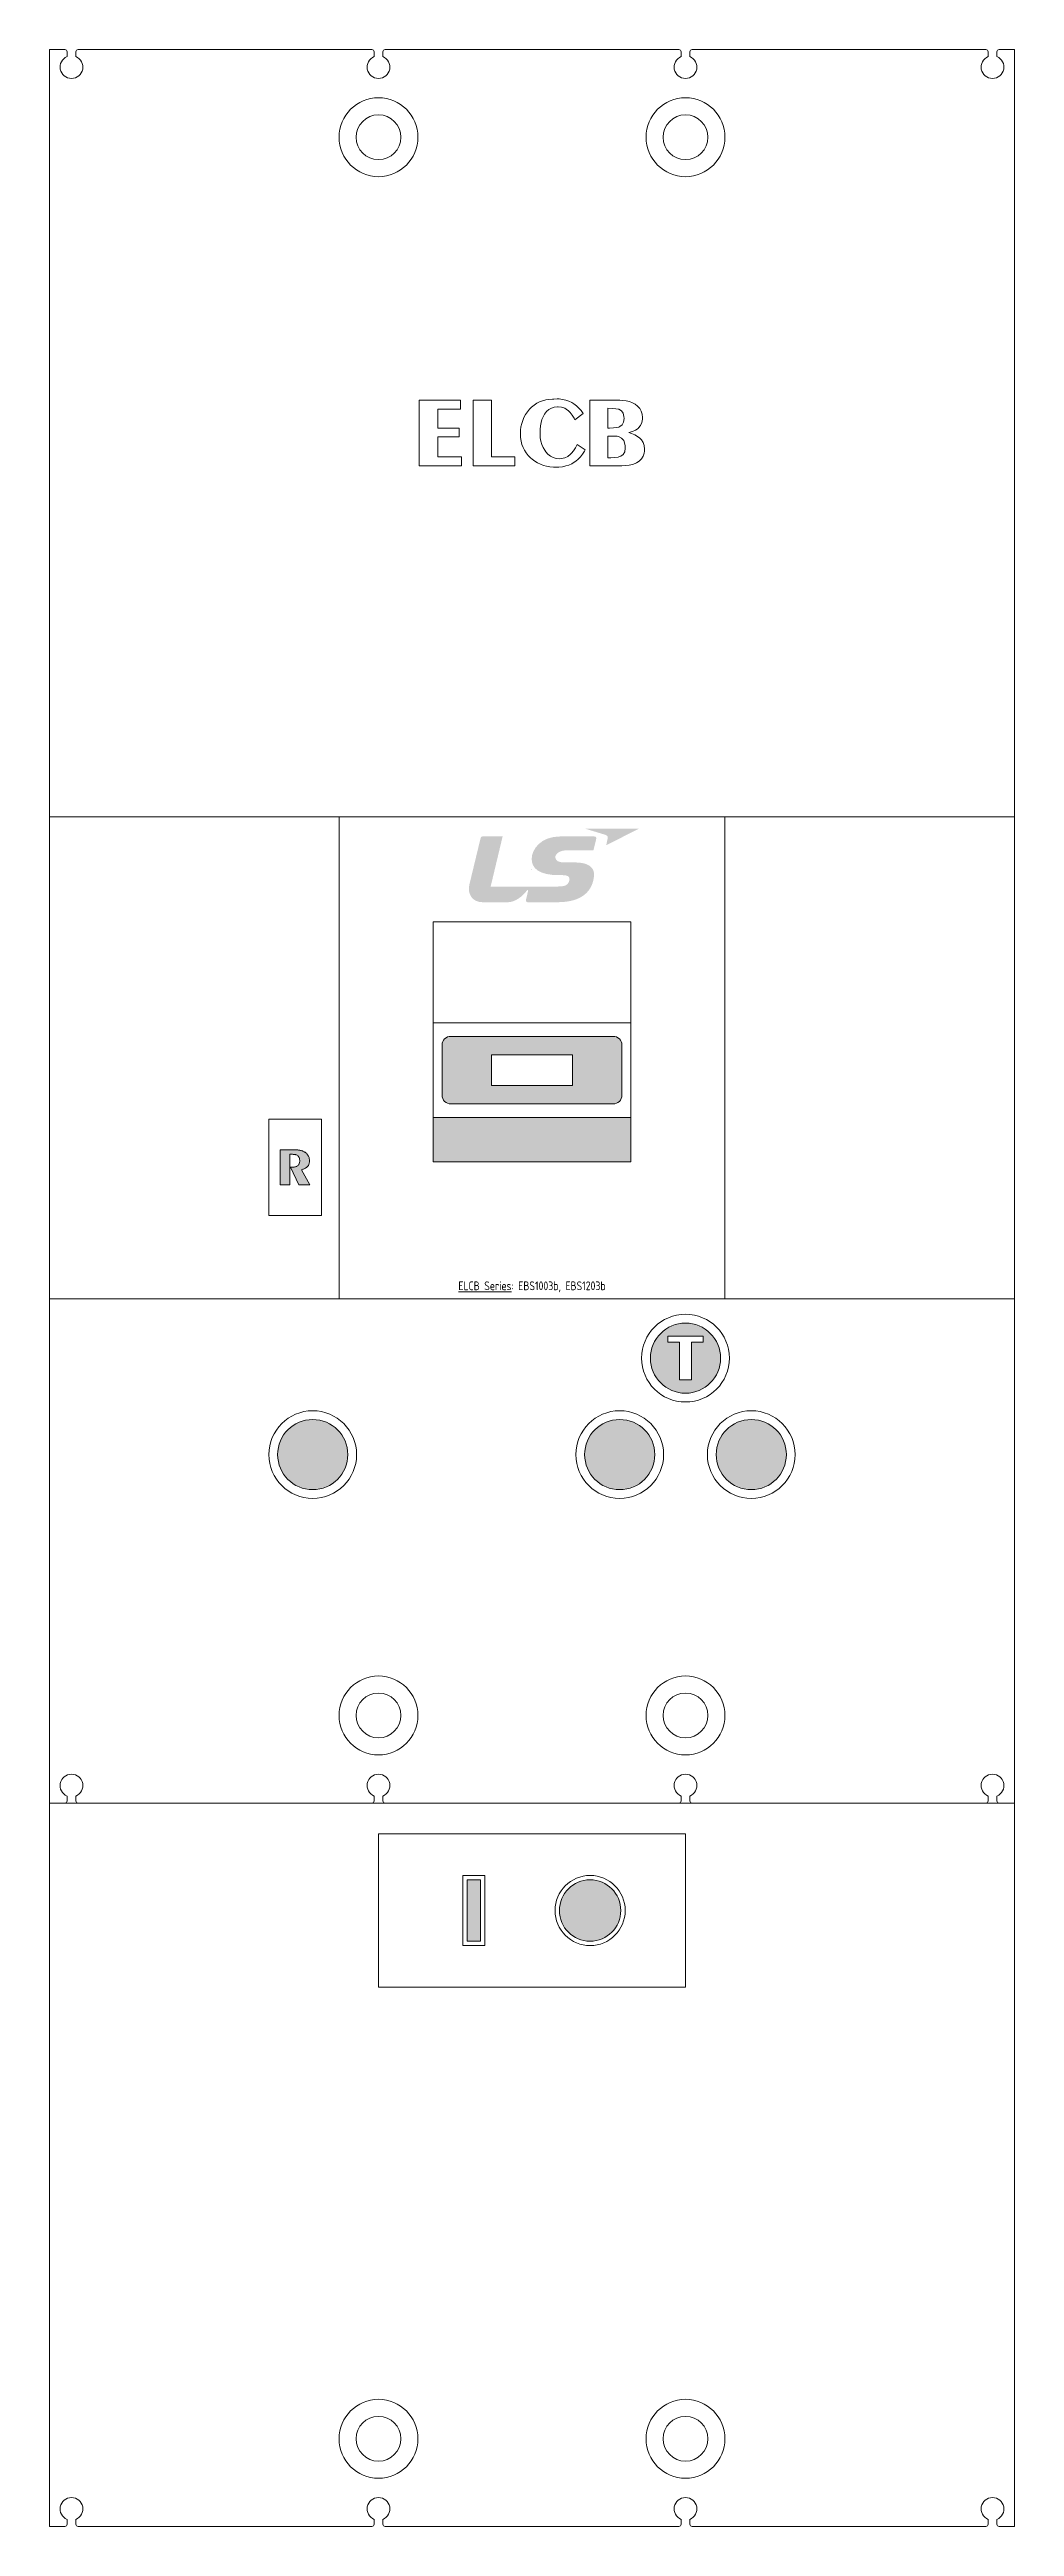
# Model space of a CAD drawing. Header units: millimetres. Extents: x 0 to 220, y 90 to 655.
import ezdxf
from ezdxf.enums import TextEntityAlignment as Align

# ---------------------------------------------------------------- set-up
doc = ezdxf.new("R2010")
doc.units = ezdxf.units.MM
doc.layers.add('hw_Text', color=7, linetype='Continuous', lineweight=13)
doc.styles.add('WD_IEC', font='isocp2.shx')

# ---------------------------------------------------------------- blocks, each defined once
blk = doc.blocks.new('*U3876')
h = blk.add_hatch(color=152)
edge = h.paths.add_edge_path()
edge.add_spline(control_points=[(8.564, 2.4685), (8.9563, 2.4685), (9.1808, 2.3695), (9.1808, 2.1071), (9.1808, 1.9364), (9.0647, 1.7112), (8.9598, 1.6289), (8.7187, 1.4434), (8.5071, 1.4239), (7.3804, 1.4239), (7.3804, 1.4239), (1.9845, 1.4239), (1.9845, 1.4239), (1.9845, 1.4239), (3.0765, 6), (3.0765, 6), (3.0765, 6), (1.2699, 6), (1.2699, 6), (1.1455, 6), (1.099, 5.9656), (1.0613, 5.8181), (1.0613, 5.8181), (0.0442, 1.6058), (0.0442, 1.6058), (-0.1471, 0.7691), (0.2857, 0), (1.2486, 0), (2.2111, 0), (2.7619, 0), (3.5799, 0), (4.1541, 0), (4.8861, 0.4936), (5.2879, 1.0618), (5.3385, 1.1329), (5.4271, 1.146), (5.3916, 0.9943), (5.3208, 0.6944), (5.236, 0.3324), (5.2144, 0.2429), (5.1738, 0.067), (5.266, 0), (5.3495, 0), (5.3495, 0), (7.4326, 0), (8.0953, 0), (10.4251, 0), (11.3139, 1.1151), (11.4147, 2.4436), (11.4656, 3.1179), (10.9845, 3.6322), (9.6483, 3.6322), (9.6483, 3.6322), (8.9865, 3.6322), (8.6221, 3.6322), (8.2547, 3.6322), (7.8802, 3.7638), (7.8802, 4.0914), (7.8802, 4.4268), (8.308, 4.7296), (8.8585, 4.7296), (8.8585, 4.7296), (11.3596, 4.7296), (11.3596, 4.7296), (11.3596, 4.7296), (11.5587, 5.5206), (11.6019, 5.7037), (11.6558, 5.9342), (11.5877, 6), (11.4182, 6), (11.4182, 6), (8.3288, 6), (8.3288, 6), (6.5328, 6), (5.7269, 4.8013), (5.7269, 3.9445), (5.7269, 3.0871), (6.4178, 2.4697), (8.1984, 2.4697), (8.1984, 2.4697), (8.564, 2.4685), (8.564, 2.4685)], knot_values=[0, 0, 0, 0, 1, 1, 1, 2, 2, 2, 3, 3, 3, 4, 4, 4, 5, 5, 5, 6, 6, 6, 7, 7, 7, 8, 8, 8, 9, 9, 9, 10, 10, 10, 11, 11, 11, 12, 12, 12, 13, 13, 13, 14, 14, 14, 15, 15, 15, 16, 16, 16, 17, 17, 17, 18, 18, 18, 19, 19, 19, 20, 20, 20, 21, 21, 21, 22, 22, 22, 23, 23, 23, 24, 24, 24, 25, 25, 25, 26, 26, 26, 27, 27, 27, 27], degree=3, periodic=0)
h = blk.add_hatch(color=10)
edge = h.paths.add_edge_path()
edge.add_spline(control_points=[(10.5597, 6.7227), (10.5597, 6.7227), (15.5292, 6.7227), (15.5292, 6.7227), (15.5292, 6.7227), (12.5227, 5.194), (12.5227, 5.194), (12.5227, 5.194), (12.6282, 5.6846), (12.6608, 5.831), (12.6957, 5.9856), (12.6412, 6.0887), (12.451, 6.1474), (12.2549, 6.2072), (10.5597, 6.7227), (10.5597, 6.7227)], knot_values=[0, 0, 0, 0, 1, 1, 1, 2, 2, 2, 3, 3, 3, 4, 4, 4, 5, 5, 5, 5], degree=3, periodic=0)
at = {"layer": 'Defpoints', "color": 2, "linetype": 'ByBlock', "lineweight": 9}
blk.add_line((5.7544, 3), (5.7544, 3), dxfattribs=at)
blk = doc.blocks.new('Metasol 1000AF ELCB')
at = {"linetype": 'ByBlock', "lineweight": 9}
h = blk.add_hatch(color=254, dxfattribs=at)
h.paths.add_polyline_path([(91.43, -25.1, 0.409028), (89.5, -27.06), (89.5, -38.53, 0.409028), (91.43, -40.5), (128.57, -40.5, 0.409028), (130.5, -38.53), (130.5, -27.06, 0.409028), (128.57, -25.1)])
h.paths.add_polyline_path([(119.25, -36.3), (100.75, -36.3), (100.75, -29.3), (119.25, -29.3)], flags=16)
for color, points in [(10, [(87.5, -43.57), (87.5, -53.7), (132.5, -53.7), (132.5, -43.57)]), (9, [(54.77, -51.98), (55.52, -52), (56.18, -52.07), (56.72, -52.37), (57.03, -53.02), (57.03, -53.83), (56.79, -54.48), (56.22, -54.85), (55.68, -54.92), (54.93, -54.92), (56.84, -58.97), (59.36, -58.97), (57.42, -55.52), (57.59, -55.48), (57.76, -55.42), (57.92, -55.37), (58.06, -55.3), (58.2, -55.24), (58.33, -55.17), (58.45, -55.1), (58.56, -55.02), (58.67, -54.93), (58.74, -54.86), (58.84, -54.76), (58.93, -54.64), (59.01, -54.52), (59.08, -54.4), (59.13, -54.26), (59.18, -54.12), (59.22, -53.98), (59.24, -53.82), (59.26, -53.66), (59.26, -53.49), (59.26, -53.33), (59.25, -53.17), (59.23, -53.02), (59.2, -52.87), (59.16, -52.73), (59.11, -52.59), (59.06, -52.46), (59, -52.33), (58.92, -52.21), (58.84, -52.09), (58.76, -51.98), (58.66, -51.88), (58.55, -51.78), (58.44, -51.68), (58.32, -51.59), (58.25, -51.55), (58.14, -51.48), (58.02, -51.41), (57.9, -51.35), (57.77, -51.29), (57.64, -51.24), (57.5, -51.2), (57.36, -51.16), (57.21, -51.12), (57.06, -51.09), (56.91, -51.06), (56.75, -51.04), (56.59, -51.02), (56.42, -51.01), (56.25, -51), (56.07, -51), (52.59, -51), (52.59, -58.97), (54.77, -58.97)]), (9, [(52, -120.5, 1), (68, -120.5, 1)]), (9, [(138, -120.5, 1), (122, -120.5, 1)]), (9, [(168, -120.5, 1), (152, -120.5, 1)])]:
    blk.add_hatch(color=color, dxfattribs=at).paths.add_polyline_path(points)
h = blk.add_hatch(color=10, dxfattribs=at)
h.paths.add_polyline_path([(137, -98.5, 1), (153, -98.5, 1)])
h.paths.add_polyline_path([(149.04, -93.5), (149.04, -94.84), (146.38, -94.84), (146.38, -103.46), (143.62, -103.46), (143.62, -94.84), (140.97, -94.84), (140.97, -93.5)], flags=16)
at = {"linetype": 'ByBlock', "lineweight": 18}
for color, points in [(9, [(95.25, -231.5), (98.25, -231.5), (98.25, -217.5), (95.25, -217.5)]), (10, [(116.25, -224.5, 1), (130.25, -224.5, 1)])]:
    blk.add_hatch(color=color, dxfattribs=at).paths.add_polyline_path(points)
at = {"color": 0, "linetype": 'ByBlock', "lineweight": 18}
for points in [[(213.5, 200), (146.49, 200, 0.410401), (146, 199.5), (146, 198.4, -5), (144, 198.4), (144, 199.5, 0.410513), (143.51, 200), (76.49, 200, 0.410401), (76, 199.5), (76, 198.4, -5), (74, 198.4), (74, 199.5, 0.410513), (73.51, 200), (6.5, 200, 0.414214), (6, 199.5), (6, 198.4, -5), (4, 198.4), (4, 199.5, 0.414214), (3.5, 200), (0, 200), (0, -200), (3.51, -200, 0.410513), (4, -199.5), (4, -198.4, -5), (6, -198.4), (6, -199.5, 0.410402), (6.49, -200), (73.51, -200, 0.410513), (74, -199.5), (74, -198.4, -5), (76, -198.4), (76, -199.5, 0.410402), (76.49, -200), (143.51, -200, 0.410513), (144, -199.5), (144, -198.4, -5), (146, -198.4), (146, -199.5, 0.410402), (146.49, -200), (213.51, -200, 0.410402), (214, -199.5), (214, -198.4, -5), (216, -198.4), (216, -199.5, 0.410513), (216.49, -200), (220, -200), (220, 200), (216.5, 200, 0.414214), (216, 199.5), (216, 198.4, -5), (214, 198.4), (214, 199.5, 0.414214)], [(0, -200), (0, -365), (3.51, -365, 0.410513), (4, -364.5), (4, -363.4, -5), (6, -363.4), (6, -364.5, 0.410402), (6.49, -365), (73.51, -365, 0.410513), (74, -364.5), (74, -363.4, -5), (76, -363.4), (76, -364.5, 0.410402), (76.49, -365), (143.51, -365, 0.410513), (144, -364.5), (144, -363.4, -5), (146, -363.4), (146, -364.5, 0.410402), (146.49, -365), (213.51, -365, 0.410402), (214, -364.5), (214, -363.4, -5), (216, -363.4), (216, -364.5, 0.410513), (216.49, -365), (220, -365), (220, -200)]]:
    blk.add_lwpolyline(points, format="xyb", close=True, dxfattribs=at)
at = {"color": 0, "linetype": 'ByBlock', "lineweight": 9}
for points in [[(84.3, 120.01), (84.3, 105.07), (93.91, 105.07), (93.91, 107.06), (88.5, 107.06), (88.5, 111.64), (93.39, 111.64), (93.39, 113.66), (88.5, 113.66), (88.5, 117.98), (93.68, 117.98), (93.68, 120.01)], [(96.55, 120.01), (96.55, 105.07), (106.11, 105.07), (106.11, 107.06), (100.75, 107.06), (100.75, 120.01)], [(113.12, 120.08), (112.39, 119.9), (111.72, 119.64), (111.07, 119.3), (110.46, 118.89), (109.89, 118.4), (109.45, 117.94), (108.95, 117.35), (108.53, 116.74), (108.17, 116.09), (107.88, 115.4), (107.65, 114.7), (107.48, 113.97), (107.39, 113.2), (107.35, 112.41), (107.35, 112.38), (107.35, 111.95), (107.39, 111.47), (107.52, 110.69), (107.71, 109.94), (107.97, 109.24), (108.3, 108.58), (108.7, 107.97), (109.16, 107.38), (109.69, 106.84), (110.01, 106.56), (110.61, 106.1), (111.25, 105.72), (111.91, 105.39), (112.61, 105.13), (113.33, 104.93), (114.09, 104.8), (114.87, 104.73), (115.31, 104.72), (116.14, 104.75), (116.93, 104.85), (117.68, 105.01), (118.39, 105.22), (119.05, 105.51), (119.38, 105.69), (119.99, 106.09), (120.55, 106.56), (121.06, 107.11), (121.53, 107.73), (121.95, 108.42), (122.09, 108.7), (120.3, 109.9), (119.89, 109.13), (119.47, 108.47), (119.01, 107.92), (118.76, 107.67), (118.14, 107.18), (117.47, 106.87), (116.75, 106.7), (116.28, 106.67), (115.52, 106.73), (114.84, 106.92), (114.21, 107.24), (113.63, 107.69), (113.13, 108.27), (112.9, 108.6), (112.54, 109.24), (112.25, 109.93), (112.03, 110.65), (111.9, 111.41), (111.83, 112.2), (111.83, 112.5), (111.85, 113.34), (111.94, 114.14), (112.08, 114.89), (112.28, 115.58), (112.48, 116.09), (112.86, 116.82), (113.32, 117.42), (113.86, 117.88), (114.47, 118.21), (115.08, 118.39), (115.85, 118.49), (116, 118.49), (116.76, 118.42), (117.46, 118.17), (118.11, 117.77), (118.24, 117.65), (118.72, 117.18), (119.18, 116.59), (119.61, 115.88), (119.79, 115.56), (121.69, 116.95), (121.19, 117.63), (120.66, 118.23), (120.12, 118.75), (119.55, 119.19), (119.08, 119.49), (118.42, 119.81), (117.72, 120.05), (116.98, 120.2), (116.18, 120.29), (115.76, 120.3), (114.99, 120.26), (114.66, 120.24), (113.86, 120.2)], [(130.5, 105.07), (131.38, 105.09), (132.19, 105.19), (132.91, 105.35), (133.56, 105.57), (133.81, 105.69), (134.46, 106.1), (134.97, 106.61), (135.34, 107.22), (135.57, 107.92), (135.64, 108.35), (135.66, 108.65), (135.68, 108.88), (135.6, 109.65), (135.36, 110.35), (134.97, 110.96), (134.61, 111.34), (134.06, 111.74), (133.43, 112.11), (132.68, 112.42), (132.07, 112.61), (132.91, 112.85), (133.61, 113.16), (134.17, 113.55), (134.32, 113.68), (134.75, 114.25), (135.04, 114.91), (135.17, 115.69), (135.18, 116.03), (135.11, 116.8), (134.91, 117.5), (134.56, 118.12), (134.08, 118.66), (133.52, 119.1), (132.9, 119.43), (132.22, 119.69), (131.49, 119.87), (130.7, 119.97), (129.99, 120.01), (123.19, 120.01), (123.19, 105.07)], [(128.32, 118.13), (129.12, 118.07), (129.67, 117.97), (129.79, 117.93), (130.37, 117.57), (130.76, 117.03), (130.95, 116.3), (130.98, 115.84), (130.88, 115.03), (130.57, 114.4), (130.06, 113.98), (129.82, 113.87), (129.34, 113.77), (128.61, 113.69), (127.64, 113.66), (127.28, 113.66), (127.28, 118.16)], [(129.74, 111.73), (130.42, 111.37), (130.44, 111.35), (130.91, 110.81), (131.12, 110.3), (131.25, 109.58), (131.27, 109.04), (131.15, 108.25), (130.82, 107.65), (130.25, 107.24), (130.21, 107.22), (129.64, 107.04), (128.88, 106.93), (127.98, 106.9), (127.28, 106.9), (127.28, 111.8), (127.9, 111.83), (128.54, 111.84), (129.41, 111.8)], [(0, -85), (220, -85), (220, 25), (0, 25)], [(87.5, -53.7), (132.5, -53.7), (132.5, 1), (87.5, 1)], [(87.5, -22.04), (132.5, -22.04), (132.5, -43.57), (87.5, -43.57)], [(119.25, -36.3), (119.25, -29.3), (100.75, -29.3), (100.75, -36.3)], [(56.91, -51.06), (57.06, -51.09), (57.21, -51.12), (57.36, -51.16), (57.5, -51.2), (57.64, -51.24), (57.77, -51.29), (57.9, -51.35), (58.02, -51.41), (58.14, -51.48), (58.25, -51.55), (58.32, -51.59), (58.44, -51.68), (58.55, -51.78), (58.66, -51.88), (58.76, -51.98), (58.84, -52.09), (58.92, -52.21), (59, -52.33), (59.06, -52.46), (59.11, -52.59), (59.16, -52.73), (59.2, -52.87), (59.23, -53.02), (59.25, -53.17), (59.26, -53.33), (59.26, -53.49), (59.26, -53.66), (59.24, -53.82), (59.22, -53.98), (59.18, -54.12), (59.13, -54.26), (59.08, -54.4), (59.01, -54.52), (58.93, -54.64), (58.84, -54.76), (58.74, -54.86), (58.67, -54.93), (58.56, -55.02), (58.45, -55.1), (58.33, -55.17), (58.2, -55.24), (58.06, -55.3), (57.92, -55.37), (57.76, -55.42), (57.59, -55.48), (57.42, -55.52), (59.36, -58.97), (56.84, -58.97), (54.92, -54.91), (55.05, -54.92), (55.21, -54.92), (55.49, -54.92), (55.61, -54.92), (55.76, -54.91), (55.91, -54.89), (56.06, -54.86), (56.08, -54.85), (56.23, -54.81), (56.37, -54.75), (56.49, -54.67), (56.55, -54.62), (56.66, -54.52), (56.76, -54.4), (56.85, -54.28), (56.91, -54.15), (56.94, -54.08), (56.98, -53.94), (57.01, -53.79), (57.03, -53.63), (57.03, -53.47), (57.03, -53.34), (57.02, -53.22), (57, -53.05), (56.96, -52.9), (56.91, -52.76), (56.84, -52.63), (56.77, -52.51), (56.68, -52.4), (56.58, -52.31), (56.47, -52.23), (56.34, -52.16), (56.21, -52.11), (56.18, -52.1), (56.08, -52.08), (55.98, -52.05), (55.85, -52.04), (55.71, -52.02), (55.56, -52.01), (55.39, -52), (55.2, -51.99), (54.99, -51.99), (54.77, -51.99), (54.77, -58.97), (52.59, -58.97), (52.59, -51), (56.07, -51), (56.07, -51), (56.25, -51), (56.42, -51.01), (56.59, -51.02), (56.75, -51.04)], [(94.25, -216.5), (94.25, -232.5), (99.25, -232.5), (99.25, -216.5)], [(95.25, -217.5), (95.25, -231.5), (98.25, -231.5), (98.25, -217.5)]]:
    blk.add_lwpolyline(points, close=True, dxfattribs=at)
at = {"color": 0, "linetype": 'ByBlock', "lineweight": 18}
blk.add_lwpolyline([(66, -85), (154, -85), (154, 25), (66, 25)], close=True, dxfattribs=at)
at = {"color": 0, "linetype": 'ByBlock', "lineweight": 9}
blk.add_lwpolyline([(128.5, -25.1, -0.419418), (130.5, -27.07), (130.5, -38.53, -0.419418), (128.5, -40.5), (91.5, -40.5, -0.419418), (89.5, -38.53), (89.5, -27.07, -0.419418), (91.5, -25.1)], format="xyb", close=True, dxfattribs=at)
at = {"color": 150, "linetype": 'ByBlock', "lineweight": 9}
for points in [[(50, -66), (62, -66), (62, -44), (50, -44)], [(75, -207), (145, -207), (145, -242), (75, -242)]]:
    blk.add_lwpolyline(points, close=True, dxfattribs=at)
at = {"color": 7, "lineweight": 0}
blk.add_lwpolyline([(149.04, -93.5), (140.97, -93.5), (140.97, -94.84), (143.62, -94.84), (143.62, -103.46), (146.38, -103.46), (146.38, -94.84), (149.04, -94.84)], close=True, dxfattribs=at)
at = {"color": 0, "linetype": 'ByBlock', "lineweight": 9}
for centre, radius in [((75, 180), 9), ((145, 180), 9), ((145, -98.5), 10), ((145, -98.5), 8), ((60, -120.5), 10), ((60, -120.5), 8), ((130, -120.5), 10), ((130, -120.5), 8), ((160, -120.5), 10), ((160, -120.5), 8), ((75, -180), 9), ((145, -180), 9), ((123.25, -224.5), 8), ((123.25, -224.5), 7), ((75, -345), 9), ((145, -345), 9)]:
    blk.add_circle(centre, radius, dxfattribs=at)
at = {"color": 112, "linetype": 'ByBlock', "lineweight": 9}
for centre in [(75, 180), (145, 180), (75, -180), (145, -180), (75, -345), (145, -345)]:
    blk.add_circle(centre, 5.1, dxfattribs=at)
at = {"color": 0, "linetype": 'ByBlock', "lineweight": 9, "xscale": 2.5, "yscale": 2.5, "zscale": 2.5}
blk.add_blockref('*U3876', (95.61, 5.5), dxfattribs=at)
at = {"layer": 'Defpoints', "color": 8, "linetype": 'ByBlock', "lineweight": 9, "style": 'WD_IEC', "width": 0.9}
blk.add_text('%%UELCB Series%%U: EBS1003b, EBS1203b', height=2, dxfattribs=at).set_placement((110, -82), align=Align.MIDDLE_CENTER)
at = {"layer": 'hw_Text', "style": 'WD_IEC', "flags": 12}
blk.add_attdef('TYPE', text='', height=8, dxfattribs=at).set_placement((110, -63.02), align=Align.MIDDLE_CENTER)
at = {"layer": 'hw_Text', "color": 1, "style": 'WD_IEC', "flags": 12}
blk.add_attdef('RATE', text='', height=8, dxfattribs=at).set_placement((110, -73.68), align=Align.MIDDLE_CENTER)

msp = doc.modelspace()

# ---------------------------------------------------------------- block references
msp.add_blockref('Metasol 1000AF ELCB', (0.000096, 455))

doc.saveas('drawing.dxf')
